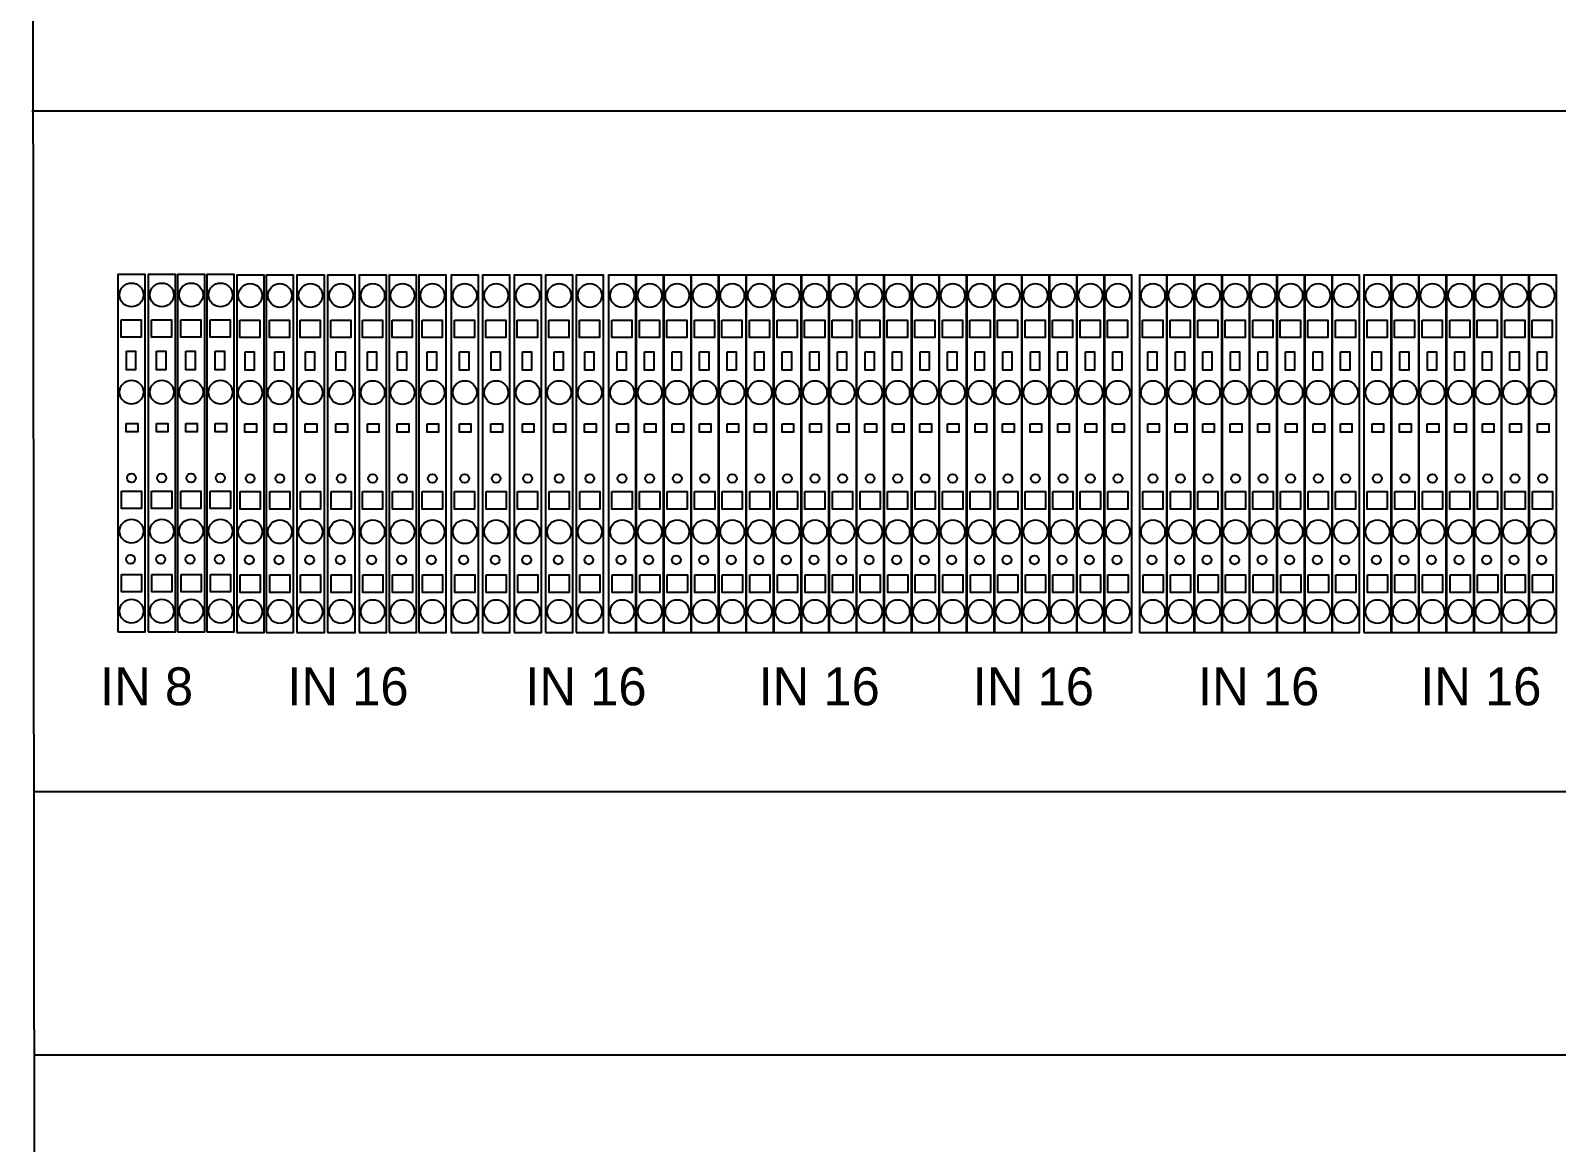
# Model space of a CAD drawing. Extents: x -891 to 6596, y -1 to 298.
# Drawn here: x -354.9 to -298.5, y 107.7 to 148.8 of the extents above; entities that cross this region are included whole.
import ezdxf

# ---------------------------------------------------------------- set-up
doc = ezdxf.new("R2010")
doc.units = 0
doc.header["$MEASUREMENT"] = 0

msp = doc.modelspace()

# ---------------------------------------------------------------- linework, layer by layer
at = {"color": 40, "true_color": 0xf8d731}
msp.add_line((-354.903, 229.779), (-354.713, 54.877), dxfattribs=at)
for points in [[(-354.858, 145.841), (-257.744, 145.841)], [(-257.663, 120.659), (-354.786, 120.659)], [(-354.775, 110.942), (-257.662, 110.942)]]:
    msp.add_lwpolyline(points, dxfattribs=at)
at = {"color": 32, "true_color": 0xcd6928}
for points in [[(-351.67, 126.575), (-350.659, 126.575), (-350.659, 139.789), (-351.67, 139.789)], [(-350.552, 126.575), (-349.541, 126.575), (-349.541, 139.789), (-350.552, 139.789)], [(-349.467, 126.575), (-348.457, 126.575), (-348.457, 139.789), (-349.467, 139.789)], [(-348.383, 126.575), (-347.372, 126.575), (-347.372, 139.789), (-348.383, 139.789)], [(-338.187, 126.556), (-337.176, 126.556), (-337.176, 139.771), (-338.187, 139.771)], [(-337.023, 126.556), (-336.012, 126.556), (-336.012, 139.771), (-337.023, 139.771)], [(-335.859, 126.556), (-334.849, 126.556), (-334.849, 139.771), (-335.859, 139.771)], [(-334.725, 126.556), (-333.715, 126.556), (-333.715, 139.771), (-334.725, 139.771)], [(-333.531, 126.556), (-332.521, 126.556), (-332.521, 139.771), (-333.531, 139.771)], [(-332.51, 126.556), (-331.499, 126.556), (-331.499, 139.771), (-332.51, 139.771)], [(-331.493, 126.556), (-330.482, 126.556), (-330.482, 139.771), (-331.493, 139.771)], [(-351.553, 138.118), (-350.811, 138.118), (-350.811, 137.473), (-351.553, 137.473)], [(-350.434, 138.118), (-349.693, 138.118), (-349.693, 137.473), (-350.434, 137.473)], [(-349.35, 138.118), (-348.608, 138.118), (-348.608, 137.473), (-349.35, 137.473)], [(-348.265, 138.118), (-347.524, 138.118), (-347.524, 137.473), (-348.265, 137.473)], [(-338.069, 138.1), (-337.328, 138.1), (-337.328, 137.455), (-338.069, 137.455)], [(-336.906, 138.1), (-336.164, 138.1), (-336.164, 137.455), (-336.906, 137.455)], [(-335.742, 138.1), (-335, 138.1), (-335, 137.455), (-335.742, 137.455)], [(-334.608, 138.1), (-333.866, 138.1), (-333.866, 137.455), (-334.608, 137.455)], [(-333.414, 138.1), (-332.672, 138.1), (-332.672, 137.455), (-333.414, 137.455)], [(-332.392, 138.1), (-331.651, 138.1), (-331.651, 137.455), (-332.392, 137.455)], [(-331.375, 138.1), (-330.634, 138.1), (-330.634, 137.455), (-331.375, 137.455)], [(-351.358, 136.953), (-351.023, 136.953), (-351.023, 136.265), (-351.358, 136.265)], [(-350.24, 136.953), (-349.905, 136.953), (-349.905, 136.265), (-350.24, 136.265)], [(-349.156, 136.953), (-348.821, 136.953), (-348.821, 136.265), (-349.156, 136.265)], [(-348.071, 136.953), (-347.736, 136.953), (-347.736, 136.265), (-348.071, 136.265)], [(-337.875, 136.935), (-337.54, 136.935), (-337.54, 136.247), (-337.875, 136.247)], [(-336.711, 136.935), (-336.376, 136.935), (-336.376, 136.247), (-336.711, 136.247)], [(-335.547, 136.935), (-335.212, 136.935), (-335.212, 136.247), (-335.547, 136.247)], [(-334.413, 136.935), (-334.078, 136.935), (-334.078, 136.247), (-334.413, 136.247)], [(-333.22, 136.935), (-332.885, 136.935), (-332.885, 136.247), (-333.22, 136.247)], [(-332.198, 136.935), (-331.863, 136.935), (-331.863, 136.247), (-332.198, 136.247)], [(-331.181, 136.935), (-330.846, 136.935), (-330.846, 136.247), (-331.181, 136.247)], [(-351.364, 134.281), (-350.94, 134.281), (-350.94, 133.975), (-351.364, 133.975)], [(-350.246, 134.281), (-349.822, 134.281), (-349.822, 133.975), (-350.246, 133.975)], [(-349.161, 134.281), (-348.738, 134.281), (-348.738, 133.975), (-349.161, 133.975)], [(-348.076, 134.281), (-347.653, 134.281), (-347.653, 133.975), (-348.076, 133.975)], [(-337.881, 134.263), (-337.457, 134.263), (-337.457, 133.957), (-337.881, 133.957)], [(-336.717, 134.263), (-336.294, 134.263), (-336.294, 133.957), (-336.717, 133.957)], [(-335.553, 134.263), (-335.13, 134.263), (-335.13, 133.957), (-335.553, 133.957)], [(-334.419, 134.263), (-333.996, 134.263), (-333.996, 133.957), (-334.419, 133.957)], [(-333.225, 134.263), (-332.802, 134.263), (-332.802, 133.957), (-333.225, 133.957)], [(-332.203, 134.263), (-331.78, 134.263), (-331.78, 133.957), (-332.203, 133.957)], [(-331.186, 134.263), (-330.763, 134.263), (-330.763, 133.957), (-331.186, 133.957)], [(-351.544, 131.782), (-350.803, 131.782), (-350.803, 131.137), (-351.544, 131.137)], [(-350.426, 131.782), (-349.684, 131.782), (-349.684, 131.137), (-350.426, 131.137)], [(-349.341, 131.782), (-348.6, 131.782), (-348.6, 131.137), (-349.341, 131.137)], [(-348.257, 131.782), (-347.515, 131.782), (-347.515, 131.137), (-348.257, 131.137)], [(-338.061, 131.764), (-337.319, 131.764), (-337.319, 131.119), (-338.061, 131.119)], [(-336.897, 131.764), (-336.156, 131.764), (-336.156, 131.119), (-336.897, 131.119)], [(-335.733, 131.764), (-334.992, 131.764), (-334.992, 131.119), (-335.733, 131.119)], [(-334.599, 131.764), (-333.858, 131.764), (-333.858, 131.119), (-334.599, 131.119)], [(-333.406, 131.764), (-332.664, 131.764), (-332.664, 131.119), (-333.406, 131.119)], [(-332.384, 131.764), (-331.642, 131.764), (-331.642, 131.119), (-332.384, 131.119)], [(-331.367, 131.764), (-330.625, 131.764), (-330.625, 131.119), (-331.367, 131.119)], [(-351.538, 128.701), (-350.796, 128.701), (-350.796, 128.057), (-351.538, 128.057)], [(-350.42, 128.701), (-349.678, 128.701), (-349.678, 128.057), (-350.42, 128.057)], [(-349.335, 128.701), (-348.594, 128.701), (-348.594, 128.057), (-349.335, 128.057)], [(-348.251, 128.701), (-347.509, 128.701), (-347.509, 128.057), (-348.251, 128.057)], [(-338.055, 128.683), (-337.313, 128.683), (-337.313, 128.038), (-338.055, 128.038)], [(-336.891, 128.683), (-336.15, 128.683), (-336.15, 128.038), (-336.891, 128.038)], [(-335.727, 128.683), (-334.986, 128.683), (-334.986, 128.038), (-335.727, 128.038)], [(-334.593, 128.683), (-333.852, 128.683), (-333.852, 128.038), (-334.593, 128.038)], [(-333.399, 128.683), (-332.658, 128.683), (-332.658, 128.038), (-333.399, 128.038)], [(-332.378, 128.683), (-331.636, 128.683), (-331.636, 128.038), (-332.378, 128.038)], [(-331.361, 128.683), (-330.619, 128.683), (-330.619, 128.038), (-331.361, 128.038)]]:
    msp.add_lwpolyline(points, close=True, dxfattribs=at)
at = {"color": 41, "true_color": 0xf4ee51}
for points in [[(-347.281, 126.556), (-346.27, 126.556), (-346.27, 139.771), (-347.281, 139.771)], [(-346.185, 126.556), (-345.174, 126.556), (-345.174, 139.771), (-346.185, 139.771)], [(-345.051, 126.556), (-344.04, 126.556), (-344.04, 139.771), (-345.051, 139.771)], [(-343.917, 126.556), (-342.906, 126.556), (-342.906, 139.771), (-343.917, 139.771)], [(-342.753, 126.556), (-341.742, 126.556), (-341.742, 139.771), (-342.753, 139.771)], [(-341.649, 126.556), (-340.638, 126.556), (-340.638, 139.771), (-341.649, 139.771)], [(-340.544, 126.556), (-339.534, 126.556), (-339.534, 139.771), (-340.544, 139.771)], [(-339.351, 126.556), (-338.34, 126.556), (-338.34, 139.771), (-339.351, 139.771)], [(-313.904, 126.556), (-312.894, 126.556), (-312.894, 139.771), (-313.904, 139.771)], [(-312.888, 126.556), (-311.877, 126.556), (-311.877, 139.771), (-312.888, 139.771)], [(-311.87, 126.556), (-310.859, 126.556), (-310.859, 139.771), (-311.87, 139.771)], [(-310.852, 126.556), (-309.841, 126.556), (-309.841, 139.771), (-310.852, 139.771)], [(-309.833, 126.556), (-308.822, 126.556), (-308.822, 139.771), (-309.833, 139.771)], [(-308.814, 126.556), (-307.803, 126.556), (-307.803, 139.771), (-308.814, 139.771)], [(-307.794, 126.556), (-306.784, 126.556), (-306.784, 139.771), (-307.794, 139.771)], [(-306.779, 126.556), (-305.768, 126.556), (-305.768, 139.771), (-306.779, 139.771)], [(-347.164, 138.1), (-346.422, 138.1), (-346.422, 137.455), (-347.164, 137.455)], [(-346.067, 138.1), (-345.326, 138.1), (-345.326, 137.455), (-346.067, 137.455)], [(-344.933, 138.1), (-344.192, 138.1), (-344.192, 137.455), (-344.933, 137.455)], [(-343.799, 138.1), (-343.058, 138.1), (-343.058, 137.455), (-343.799, 137.455)], [(-342.635, 138.1), (-341.894, 138.1), (-341.894, 137.455), (-342.635, 137.455)], [(-341.531, 138.1), (-340.79, 138.1), (-340.79, 137.455), (-341.531, 137.455)], [(-340.427, 138.1), (-339.686, 138.1), (-339.686, 137.455), (-340.427, 137.455)], [(-339.233, 138.1), (-338.492, 138.1), (-338.492, 137.455), (-339.233, 137.455)], [(-313.787, 138.1), (-313.046, 138.1), (-313.046, 137.455), (-313.787, 137.455)], [(-312.77, 138.1), (-312.029, 138.1), (-312.029, 137.455), (-312.77, 137.455)], [(-311.752, 138.1), (-311.011, 138.1), (-311.011, 137.455), (-311.752, 137.455)], [(-310.734, 138.1), (-309.993, 138.1), (-309.993, 137.455), (-310.734, 137.455)], [(-309.715, 138.1), (-308.974, 138.1), (-308.974, 137.455), (-309.715, 137.455)], [(-308.696, 138.1), (-307.955, 138.1), (-307.955, 137.455), (-308.696, 137.455)], [(-307.677, 138.1), (-306.936, 138.1), (-306.936, 137.455), (-307.677, 137.455)], [(-306.661, 138.1), (-305.92, 138.1), (-305.92, 137.455), (-306.661, 137.455)], [(-346.969, 136.935), (-346.634, 136.935), (-346.634, 136.247), (-346.969, 136.247)], [(-345.873, 136.935), (-345.538, 136.935), (-345.538, 136.247), (-345.873, 136.247)], [(-344.739, 136.935), (-344.404, 136.935), (-344.404, 136.247), (-344.739, 136.247)], [(-343.605, 136.935), (-343.27, 136.935), (-343.27, 136.247), (-343.605, 136.247)], [(-342.441, 136.935), (-342.106, 136.935), (-342.106, 136.247), (-342.441, 136.247)], [(-341.337, 136.935), (-341.002, 136.935), (-341.002, 136.247), (-341.337, 136.247)], [(-340.233, 136.935), (-339.898, 136.935), (-339.898, 136.247), (-340.233, 136.247)], [(-339.039, 136.935), (-338.704, 136.935), (-338.704, 136.247), (-339.039, 136.247)], [(-313.593, 136.935), (-313.258, 136.935), (-313.258, 136.247), (-313.593, 136.247)], [(-312.576, 136.935), (-312.241, 136.935), (-312.241, 136.247), (-312.576, 136.247)], [(-311.558, 136.935), (-311.223, 136.935), (-311.223, 136.247), (-311.558, 136.247)], [(-310.54, 136.935), (-310.205, 136.935), (-310.205, 136.247), (-310.54, 136.247)], [(-309.521, 136.935), (-309.186, 136.935), (-309.186, 136.247), (-309.521, 136.247)], [(-308.502, 136.935), (-308.167, 136.935), (-308.167, 136.247), (-308.502, 136.247)], [(-307.483, 136.935), (-307.148, 136.935), (-307.148, 136.247), (-307.483, 136.247)], [(-306.467, 136.935), (-306.132, 136.935), (-306.132, 136.247), (-306.467, 136.247)], [(-346.975, 134.263), (-346.552, 134.263), (-346.552, 133.957), (-346.975, 133.957)], [(-345.878, 134.263), (-345.455, 134.263), (-345.455, 133.957), (-345.878, 133.957)], [(-344.744, 134.263), (-344.321, 134.263), (-344.321, 133.957), (-344.744, 133.957)], [(-343.61, 134.263), (-343.187, 134.263), (-343.187, 133.957), (-343.61, 133.957)], [(-342.446, 134.263), (-342.023, 134.263), (-342.023, 133.957), (-342.446, 133.957)], [(-341.342, 134.263), (-340.919, 134.263), (-340.919, 133.957), (-341.342, 133.957)], [(-340.238, 134.263), (-339.815, 134.263), (-339.815, 133.957), (-340.238, 133.957)], [(-339.044, 134.263), (-338.621, 134.263), (-338.621, 133.957), (-339.044, 133.957)], [(-313.598, 134.263), (-313.175, 134.263), (-313.175, 133.957), (-313.598, 133.957)], [(-312.581, 134.263), (-312.158, 134.263), (-312.158, 133.957), (-312.581, 133.957)], [(-311.563, 134.263), (-311.14, 134.263), (-311.14, 133.957), (-311.563, 133.957)], [(-310.545, 134.263), (-310.122, 134.263), (-310.122, 133.957), (-310.545, 133.957)], [(-309.526, 134.263), (-309.103, 134.263), (-309.103, 133.957), (-309.526, 133.957)], [(-308.507, 134.263), (-308.084, 134.263), (-308.084, 133.957), (-308.507, 133.957)], [(-307.488, 134.263), (-307.065, 134.263), (-307.065, 133.957), (-307.488, 133.957)], [(-306.473, 134.263), (-306.049, 134.263), (-306.049, 133.957), (-306.473, 133.957)], [(-347.155, 131.764), (-346.414, 131.764), (-346.414, 131.119), (-347.155, 131.119)], [(-346.059, 131.764), (-345.317, 131.764), (-345.317, 131.119), (-346.059, 131.119)], [(-344.925, 131.764), (-344.183, 131.764), (-344.183, 131.119), (-344.925, 131.119)], [(-343.791, 131.764), (-343.049, 131.764), (-343.049, 131.119), (-343.791, 131.119)], [(-342.627, 131.764), (-341.885, 131.764), (-341.885, 131.119), (-342.627, 131.119)], [(-341.523, 131.764), (-340.781, 131.764), (-340.781, 131.119), (-341.523, 131.119)], [(-340.419, 131.764), (-339.677, 131.764), (-339.677, 131.119), (-340.419, 131.119)], [(-339.225, 131.764), (-338.483, 131.764), (-338.483, 131.119), (-339.225, 131.119)], [(-313.779, 131.764), (-313.037, 131.764), (-313.037, 131.119), (-313.779, 131.119)], [(-312.762, 131.764), (-312.02, 131.764), (-312.02, 131.119), (-312.762, 131.119)], [(-311.744, 131.764), (-311.002, 131.764), (-311.002, 131.119), (-311.744, 131.119)], [(-310.726, 131.764), (-309.984, 131.764), (-309.984, 131.119), (-310.726, 131.119)], [(-309.707, 131.764), (-308.965, 131.764), (-308.965, 131.119), (-309.707, 131.119)], [(-308.688, 131.764), (-307.946, 131.764), (-307.946, 131.119), (-308.688, 131.119)], [(-307.669, 131.764), (-306.927, 131.764), (-306.927, 131.119), (-307.669, 131.119)], [(-306.653, 131.764), (-305.912, 131.764), (-305.912, 131.119), (-306.653, 131.119)], [(-347.149, 128.683), (-346.408, 128.683), (-346.408, 128.038), (-347.149, 128.038)], [(-346.053, 128.683), (-345.311, 128.683), (-345.311, 128.038), (-346.053, 128.038)], [(-344.919, 128.683), (-344.177, 128.683), (-344.177, 128.038), (-344.919, 128.038)], [(-343.785, 128.683), (-343.043, 128.683), (-343.043, 128.038), (-343.785, 128.038)], [(-342.621, 128.683), (-341.879, 128.683), (-341.879, 128.038), (-342.621, 128.038)], [(-341.517, 128.683), (-340.775, 128.683), (-340.775, 128.038), (-341.517, 128.038)], [(-340.412, 128.683), (-339.671, 128.683), (-339.671, 128.038), (-340.412, 128.038)], [(-339.219, 128.683), (-338.477, 128.683), (-338.477, 128.038), (-339.219, 128.038)], [(-313.773, 128.683), (-313.031, 128.683), (-313.031, 128.038), (-313.773, 128.038)], [(-312.756, 128.683), (-312.014, 128.683), (-312.014, 128.038), (-312.756, 128.038)], [(-311.738, 128.683), (-310.996, 128.683), (-310.996, 128.038), (-311.738, 128.038)], [(-310.72, 128.683), (-309.978, 128.683), (-309.978, 128.038), (-310.72, 128.038)], [(-309.701, 128.683), (-308.959, 128.683), (-308.959, 128.038), (-309.701, 128.038)], [(-308.682, 128.683), (-307.94, 128.683), (-307.94, 128.038), (-308.682, 128.038)], [(-307.663, 128.683), (-306.921, 128.683), (-306.921, 128.038), (-307.663, 128.038)], [(-306.647, 128.683), (-305.905, 128.683), (-305.905, 128.038), (-306.647, 128.038)]]:
    msp.add_lwpolyline(points, close=True, dxfattribs=at)
at = {"color": 2, "true_color": 0xf1eb1f}
for points in [[(-330.476, 126.556), (-329.465, 126.556), (-329.465, 139.771), (-330.476, 139.771)], [(-329.458, 126.556), (-328.447, 126.556), (-328.447, 139.771), (-329.458, 139.771)], [(-328.439, 126.556), (-327.428, 126.556), (-327.428, 139.771), (-328.439, 139.771)], [(-327.42, 126.556), (-326.409, 126.556), (-326.409, 139.771), (-327.42, 139.771)], [(-326.401, 126.556), (-325.39, 126.556), (-325.39, 139.771), (-326.401, 139.771)], [(-325.38, 126.556), (-324.37, 126.556), (-324.37, 139.771), (-325.38, 139.771)], [(-324.36, 126.556), (-323.35, 126.556), (-323.35, 139.771), (-324.36, 139.771)], [(-323.343, 126.556), (-322.333, 126.556), (-322.333, 139.771), (-323.343, 139.771)], [(-330.358, 138.1), (-329.617, 138.1), (-329.617, 137.455), (-330.358, 137.455)], [(-329.34, 138.1), (-328.599, 138.1), (-328.599, 137.455), (-329.34, 137.455)], [(-328.321, 138.1), (-327.58, 138.1), (-327.58, 137.455), (-328.321, 137.455)], [(-327.302, 138.1), (-326.561, 138.1), (-326.561, 137.455), (-327.302, 137.455)], [(-326.283, 138.1), (-325.542, 138.1), (-325.542, 137.455), (-326.283, 137.455)], [(-325.263, 138.1), (-324.521, 138.1), (-324.521, 137.455), (-325.263, 137.455)], [(-324.243, 138.1), (-323.501, 138.1), (-323.501, 137.455), (-324.243, 137.455)], [(-323.226, 138.1), (-322.484, 138.1), (-322.484, 137.455), (-323.226, 137.455)], [(-330.164, 136.935), (-329.829, 136.935), (-329.829, 136.247), (-330.164, 136.247)], [(-329.146, 136.935), (-328.811, 136.935), (-328.811, 136.247), (-329.146, 136.247)], [(-328.127, 136.935), (-327.792, 136.935), (-327.792, 136.247), (-328.127, 136.247)], [(-327.108, 136.935), (-326.773, 136.935), (-326.773, 136.247), (-327.108, 136.247)], [(-326.089, 136.935), (-325.754, 136.935), (-325.754, 136.247), (-326.089, 136.247)], [(-325.069, 136.935), (-324.734, 136.935), (-324.734, 136.247), (-325.069, 136.247)], [(-324.048, 136.935), (-323.713, 136.935), (-323.713, 136.247), (-324.048, 136.247)], [(-323.032, 136.935), (-322.697, 136.935), (-322.697, 136.247), (-323.032, 136.247)], [(-330.169, 134.263), (-329.746, 134.263), (-329.746, 133.957), (-330.169, 133.957)], [(-329.151, 134.263), (-328.728, 134.263), (-328.728, 133.957), (-329.151, 133.957)], [(-328.132, 134.263), (-327.709, 134.263), (-327.709, 133.957), (-328.132, 133.957)], [(-327.113, 134.263), (-326.69, 134.263), (-326.69, 133.957), (-327.113, 133.957)], [(-326.094, 134.263), (-325.671, 134.263), (-325.671, 133.957), (-326.094, 133.957)], [(-325.074, 134.263), (-324.651, 134.263), (-324.651, 133.957), (-325.074, 133.957)], [(-324.054, 134.263), (-323.631, 134.263), (-323.631, 133.957), (-324.054, 133.957)], [(-323.037, 134.263), (-322.614, 134.263), (-322.614, 133.957), (-323.037, 133.957)], [(-330.35, 131.764), (-329.608, 131.764), (-329.608, 131.119), (-330.35, 131.119)], [(-329.332, 131.764), (-328.59, 131.764), (-328.59, 131.119), (-329.332, 131.119)], [(-328.313, 131.764), (-327.571, 131.764), (-327.571, 131.119), (-328.313, 131.119)], [(-327.294, 131.764), (-326.552, 131.764), (-326.552, 131.119), (-327.294, 131.119)], [(-326.275, 131.764), (-325.533, 131.764), (-325.533, 131.119), (-326.275, 131.119)], [(-325.254, 131.764), (-324.513, 131.764), (-324.513, 131.119), (-325.254, 131.119)], [(-324.234, 131.764), (-323.493, 131.764), (-323.493, 131.119), (-324.234, 131.119)], [(-323.217, 131.764), (-322.476, 131.764), (-322.476, 131.119), (-323.217, 131.119)], [(-330.344, 128.683), (-329.602, 128.683), (-329.602, 128.038), (-330.344, 128.038)], [(-329.326, 128.683), (-328.584, 128.683), (-328.584, 128.038), (-329.326, 128.038)], [(-328.307, 128.683), (-327.565, 128.683), (-327.565, 128.038), (-328.307, 128.038)], [(-327.288, 128.683), (-326.546, 128.683), (-326.546, 128.038), (-327.288, 128.038)], [(-326.269, 128.683), (-325.527, 128.683), (-325.527, 128.038), (-326.269, 128.038)], [(-325.248, 128.683), (-324.507, 128.683), (-324.507, 128.038), (-325.248, 128.038)], [(-324.228, 128.683), (-323.487, 128.683), (-323.487, 128.038), (-324.228, 128.038)], [(-323.211, 128.683), (-322.47, 128.683), (-322.47, 128.038), (-323.211, 128.038)]]:
    msp.add_lwpolyline(points, close=True, dxfattribs=at)
at = {"color": 240, "true_color": 0xed1f24}
for points in [[(-322.325, 126.556), (-321.315, 126.556), (-321.315, 139.771), (-322.325, 139.771)], [(-321.307, 126.556), (-320.297, 126.556), (-320.297, 139.771), (-321.307, 139.771)], [(-320.288, 126.556), (-319.278, 126.556), (-319.278, 139.771), (-320.288, 139.771)], [(-319.269, 126.556), (-318.259, 126.556), (-318.259, 139.771), (-319.269, 139.771)], [(-318.25, 126.556), (-317.24, 126.556), (-317.24, 139.771), (-318.25, 139.771)], [(-317.234, 126.556), (-316.224, 126.556), (-316.224, 139.771), (-317.234, 139.771)], [(-316.217, 126.556), (-315.206, 126.556), (-315.206, 139.771), (-316.217, 139.771)], [(-315.201, 126.556), (-314.19, 126.556), (-314.19, 139.771), (-315.201, 139.771)], [(-305.608, 126.556), (-304.598, 126.556), (-304.598, 139.771), (-305.608, 139.771)], [(-304.59, 126.556), (-303.58, 126.556), (-303.58, 139.771), (-304.59, 139.771)], [(-303.571, 126.556), (-302.561, 126.556), (-302.561, 139.771), (-303.571, 139.771)], [(-302.552, 126.556), (-301.542, 126.556), (-301.542, 139.771), (-302.552, 139.771)], [(-301.533, 126.556), (-300.523, 126.556), (-300.523, 139.771), (-301.533, 139.771)], [(-300.517, 126.556), (-299.507, 126.556), (-299.507, 139.771), (-300.517, 139.771)], [(-299.5, 126.556), (-298.489, 126.556), (-298.489, 139.771), (-299.5, 139.771)], [(-322.208, 138.1), (-321.466, 138.1), (-321.466, 137.455), (-322.208, 137.455)], [(-321.19, 138.1), (-320.448, 138.1), (-320.448, 137.455), (-321.19, 137.455)], [(-320.171, 138.1), (-319.429, 138.1), (-319.429, 137.455), (-320.171, 137.455)], [(-319.152, 138.1), (-318.41, 138.1), (-318.41, 137.455), (-319.152, 137.455)], [(-318.133, 138.1), (-317.391, 138.1), (-317.391, 137.455), (-318.133, 137.455)], [(-317.117, 138.1), (-316.376, 138.1), (-316.376, 137.455), (-317.117, 137.455)], [(-316.099, 138.1), (-315.358, 138.1), (-315.358, 137.455), (-316.099, 137.455)], [(-315.083, 138.1), (-314.342, 138.1), (-314.342, 137.455), (-315.083, 137.455)], [(-305.491, 138.1), (-304.749, 138.1), (-304.749, 137.455), (-305.491, 137.455)], [(-304.473, 138.1), (-303.731, 138.1), (-303.731, 137.455), (-304.473, 137.455)], [(-303.454, 138.1), (-302.712, 138.1), (-302.712, 137.455), (-303.454, 137.455)], [(-302.435, 138.1), (-301.693, 138.1), (-301.693, 137.455), (-302.435, 137.455)], [(-301.416, 138.1), (-300.674, 138.1), (-300.674, 137.455), (-301.416, 137.455)], [(-300.4, 138.1), (-299.659, 138.1), (-299.659, 137.455), (-300.4, 137.455)], [(-299.382, 138.1), (-298.641, 138.1), (-298.641, 137.455), (-299.382, 137.455)], [(-322.014, 136.935), (-321.679, 136.935), (-321.679, 136.247), (-322.014, 136.247)], [(-320.996, 136.935), (-320.661, 136.935), (-320.661, 136.247), (-320.996, 136.247)], [(-319.977, 136.935), (-319.642, 136.935), (-319.642, 136.247), (-319.977, 136.247)], [(-318.957, 136.935), (-318.622, 136.935), (-318.622, 136.247), (-318.957, 136.247)], [(-317.938, 136.935), (-317.603, 136.935), (-317.603, 136.247), (-317.938, 136.247)], [(-316.923, 136.935), (-316.588, 136.935), (-316.588, 136.247), (-316.923, 136.247)], [(-315.905, 136.935), (-315.57, 136.935), (-315.57, 136.247), (-315.905, 136.247)], [(-314.889, 136.935), (-314.554, 136.935), (-314.554, 136.247), (-314.889, 136.247)], [(-305.297, 136.935), (-304.962, 136.935), (-304.962, 136.247), (-305.297, 136.247)], [(-304.279, 136.935), (-303.944, 136.935), (-303.944, 136.247), (-304.279, 136.247)], [(-303.26, 136.935), (-302.925, 136.935), (-302.925, 136.247), (-303.26, 136.247)], [(-302.24, 136.935), (-301.905, 136.935), (-301.905, 136.247), (-302.24, 136.247)], [(-301.221, 136.935), (-300.886, 136.935), (-300.886, 136.247), (-301.221, 136.247)], [(-300.206, 136.935), (-299.871, 136.935), (-299.871, 136.247), (-300.206, 136.247)], [(-299.188, 136.935), (-298.853, 136.935), (-298.853, 136.247), (-299.188, 136.247)], [(-322.019, 134.263), (-321.596, 134.263), (-321.596, 133.957), (-322.019, 133.957)], [(-321.001, 134.263), (-320.578, 134.263), (-320.578, 133.957), (-321.001, 133.957)], [(-319.982, 134.263), (-319.559, 134.263), (-319.559, 133.957), (-319.982, 133.957)], [(-318.963, 134.263), (-318.54, 134.263), (-318.54, 133.957), (-318.963, 133.957)], [(-317.944, 134.263), (-317.521, 134.263), (-317.521, 133.957), (-317.944, 133.957)], [(-316.928, 134.263), (-316.505, 134.263), (-316.505, 133.957), (-316.928, 133.957)], [(-315.91, 134.263), (-315.487, 134.263), (-315.487, 133.957), (-315.91, 133.957)], [(-314.895, 134.263), (-314.471, 134.263), (-314.471, 133.957), (-314.895, 133.957)], [(-305.302, 134.263), (-304.879, 134.263), (-304.879, 133.957), (-305.302, 133.957)], [(-304.284, 134.263), (-303.861, 134.263), (-303.861, 133.957), (-304.284, 133.957)], [(-303.265, 134.263), (-302.842, 134.263), (-302.842, 133.957), (-303.265, 133.957)], [(-302.246, 134.263), (-301.823, 134.263), (-301.823, 133.957), (-302.246, 133.957)], [(-301.227, 134.263), (-300.804, 134.263), (-300.804, 133.957), (-301.227, 133.957)], [(-300.211, 134.263), (-299.788, 134.263), (-299.788, 133.957), (-300.211, 133.957)], [(-299.193, 134.263), (-298.77, 134.263), (-298.77, 133.957), (-299.193, 133.957)], [(-322.199, 131.764), (-321.458, 131.764), (-321.458, 131.119), (-322.199, 131.119)], [(-321.181, 131.764), (-320.44, 131.764), (-320.44, 131.119), (-321.181, 131.119)], [(-320.162, 131.764), (-319.421, 131.764), (-319.421, 131.119), (-320.162, 131.119)], [(-319.143, 131.764), (-318.402, 131.764), (-318.402, 131.119), (-319.143, 131.119)], [(-318.124, 131.764), (-317.383, 131.764), (-317.383, 131.119), (-318.124, 131.119)], [(-317.109, 131.764), (-316.367, 131.764), (-316.367, 131.119), (-317.109, 131.119)], [(-316.091, 131.764), (-315.349, 131.764), (-315.349, 131.119), (-316.091, 131.119)], [(-315.075, 131.764), (-314.333, 131.764), (-314.333, 131.119), (-315.075, 131.119)], [(-305.482, 131.764), (-304.741, 131.764), (-304.741, 131.119), (-305.482, 131.119)], [(-304.464, 131.764), (-303.723, 131.764), (-303.723, 131.119), (-304.464, 131.119)], [(-303.445, 131.764), (-302.704, 131.764), (-302.704, 131.119), (-303.445, 131.119)], [(-302.426, 131.764), (-301.685, 131.764), (-301.685, 131.119), (-302.426, 131.119)], [(-301.407, 131.764), (-300.666, 131.764), (-300.666, 131.119), (-301.407, 131.119)], [(-300.392, 131.764), (-299.65, 131.764), (-299.65, 131.119), (-300.392, 131.119)], [(-299.374, 131.764), (-298.632, 131.764), (-298.632, 131.119), (-299.374, 131.119)], [(-322.193, 128.683), (-321.452, 128.683), (-321.452, 128.038), (-322.193, 128.038)], [(-321.175, 128.683), (-320.434, 128.683), (-320.434, 128.038), (-321.175, 128.038)], [(-320.156, 128.683), (-319.415, 128.683), (-319.415, 128.038), (-320.156, 128.038)], [(-319.137, 128.683), (-318.396, 128.683), (-318.396, 128.038), (-319.137, 128.038)], [(-318.118, 128.683), (-317.377, 128.683), (-317.377, 128.038), (-318.118, 128.038)], [(-317.103, 128.683), (-316.361, 128.683), (-316.361, 128.038), (-317.103, 128.038)], [(-316.085, 128.683), (-315.343, 128.683), (-315.343, 128.038), (-316.085, 128.038)], [(-315.069, 128.683), (-314.327, 128.683), (-314.327, 128.038), (-315.069, 128.038)], [(-305.476, 128.683), (-304.735, 128.683), (-304.735, 128.038), (-305.476, 128.038)], [(-304.458, 128.683), (-303.717, 128.683), (-303.717, 128.038), (-304.458, 128.038)], [(-303.439, 128.683), (-302.698, 128.683), (-302.698, 128.038), (-303.439, 128.038)], [(-302.42, 128.683), (-301.679, 128.683), (-301.679, 128.038), (-302.42, 128.038)], [(-301.401, 128.683), (-300.66, 128.683), (-300.66, 128.038), (-301.401, 128.038)], [(-300.385, 128.683), (-299.644, 128.683), (-299.644, 128.038), (-300.385, 128.038)], [(-299.368, 128.683), (-298.626, 128.683), (-298.626, 128.038), (-299.368, 128.038)]]:
    msp.add_lwpolyline(points, close=True, dxfattribs=at)
at = {"color": 32, "true_color": 0xcd6928}
for centre, radius in [((-351.168, 139.033), 0.441), ((-350.05, 139.033), 0.441), ((-348.966, 139.033), 0.441), ((-347.881, 139.033), 0.441), ((-337.685, 139.014), 0.441), ((-336.521, 139.014), 0.441), ((-335.358, 139.014), 0.441), ((-334.224, 139.014), 0.441), ((-333.03, 139.014), 0.441), ((-332.008, 139.014), 0.441), ((-330.991, 139.014), 0.441), ((-351.168, 135.44), 0.441), ((-350.05, 135.44), 0.441), ((-348.966, 135.44), 0.441), ((-347.881, 135.44), 0.441), ((-337.685, 135.422), 0.441), ((-336.521, 135.422), 0.441), ((-335.358, 135.422), 0.441), ((-334.224, 135.422), 0.441), ((-333.03, 135.422), 0.441), ((-332.008, 135.422), 0.441), ((-330.991, 135.422), 0.441), ((-351.17, 132.265), 0.165), ((-350.052, 132.265), 0.165), ((-348.968, 132.265), 0.165), ((-347.883, 132.265), 0.165), ((-337.687, 132.247), 0.165), ((-336.523, 132.247), 0.165), ((-335.359, 132.247), 0.165), ((-334.225, 132.247), 0.165), ((-333.032, 132.247), 0.165), ((-332.01, 132.247), 0.165), ((-330.993, 132.247), 0.165), ((-351.168, 130.298), 0.441), ((-350.05, 130.298), 0.441), ((-348.966, 130.298), 0.441), ((-347.881, 130.298), 0.441), ((-337.685, 130.28), 0.441), ((-336.521, 130.28), 0.441), ((-335.358, 130.28), 0.441), ((-334.224, 130.28), 0.441), ((-333.03, 130.28), 0.441), ((-332.008, 130.28), 0.441), ((-330.991, 130.28), 0.441), ((-351.206, 129.256), 0.165), ((-350.088, 129.256), 0.165), ((-349.003, 129.256), 0.165), ((-347.919, 129.256), 0.165), ((-337.723, 129.238), 0.165), ((-336.559, 129.238), 0.165), ((-335.395, 129.238), 0.165), ((-334.261, 129.238), 0.165), ((-333.068, 129.238), 0.165), ((-332.046, 129.238), 0.165), ((-331.029, 129.238), 0.165), ((-351.168, 127.342), 0.441), ((-350.05, 127.342), 0.441), ((-348.966, 127.342), 0.441), ((-347.881, 127.342), 0.441), ((-337.685, 127.324), 0.441), ((-336.521, 127.324), 0.441), ((-335.358, 127.324), 0.441), ((-334.224, 127.324), 0.441), ((-333.03, 127.324), 0.441), ((-332.008, 127.324), 0.441), ((-330.991, 127.324), 0.441)]:
    msp.add_circle(centre, radius, dxfattribs=at)
at = {"color": 41, "true_color": 0xf4ee51}
for centre, radius in [((-346.779, 139.014), 0.441), ((-345.683, 139.014), 0.441), ((-344.549, 139.014), 0.441), ((-343.415, 139.014), 0.441), ((-342.251, 139.014), 0.441), ((-341.147, 139.014), 0.441), ((-340.043, 139.014), 0.441), ((-338.849, 139.014), 0.441), ((-313.403, 139.014), 0.441), ((-312.386, 139.014), 0.441), ((-311.368, 139.014), 0.441), ((-310.35, 139.014), 0.441), ((-309.331, 139.014), 0.441), ((-308.312, 139.014), 0.441), ((-307.293, 139.014), 0.441), ((-306.277, 139.014), 0.441), ((-346.779, 135.422), 0.441), ((-345.683, 135.422), 0.441), ((-344.549, 135.422), 0.441), ((-343.415, 135.422), 0.441), ((-342.251, 135.422), 0.441), ((-341.147, 135.422), 0.441), ((-340.043, 135.422), 0.441), ((-338.849, 135.422), 0.441), ((-313.403, 135.422), 0.441), ((-312.386, 135.422), 0.441), ((-311.368, 135.422), 0.441), ((-310.35, 135.422), 0.441), ((-309.331, 135.422), 0.441), ((-308.312, 135.422), 0.441), ((-307.293, 135.422), 0.441), ((-306.277, 135.422), 0.441), ((-346.781, 132.247), 0.165), ((-345.685, 132.247), 0.165), ((-344.551, 132.247), 0.165), ((-343.417, 132.247), 0.165), ((-342.253, 132.247), 0.165), ((-341.149, 132.247), 0.165), ((-340.045, 132.247), 0.165), ((-338.851, 132.247), 0.165), ((-313.405, 132.247), 0.165), ((-312.388, 132.247), 0.165), ((-311.37, 132.247), 0.165), ((-310.352, 132.247), 0.165), ((-309.333, 132.247), 0.165), ((-308.314, 132.247), 0.165), ((-307.295, 132.247), 0.165), ((-306.279, 132.247), 0.165), ((-346.779, 130.28), 0.441), ((-345.683, 130.28), 0.441), ((-344.549, 130.28), 0.441), ((-343.415, 130.28), 0.441), ((-342.251, 130.28), 0.441), ((-341.147, 130.28), 0.441), ((-340.043, 130.28), 0.441), ((-338.849, 130.28), 0.441), ((-313.403, 130.28), 0.441), ((-312.386, 130.28), 0.441), ((-311.368, 130.28), 0.441), ((-310.35, 130.28), 0.441), ((-309.331, 130.28), 0.441), ((-308.312, 130.28), 0.441), ((-307.293, 130.28), 0.441), ((-306.277, 130.28), 0.441), ((-346.817, 129.238), 0.165), ((-345.721, 129.238), 0.165), ((-344.587, 129.238), 0.165), ((-343.453, 129.238), 0.165), ((-342.289, 129.238), 0.165), ((-341.185, 129.238), 0.165), ((-340.081, 129.238), 0.165), ((-338.887, 129.238), 0.165), ((-313.441, 129.238), 0.165), ((-312.424, 129.238), 0.165), ((-311.406, 129.238), 0.165), ((-310.388, 129.238), 0.165), ((-309.369, 129.238), 0.165), ((-308.35, 129.238), 0.165), ((-307.331, 129.238), 0.165), ((-306.315, 129.238), 0.165), ((-346.779, 127.324), 0.441), ((-345.683, 127.324), 0.441), ((-344.549, 127.324), 0.441), ((-343.415, 127.324), 0.441), ((-342.251, 127.324), 0.441), ((-341.147, 127.324), 0.441), ((-340.043, 127.324), 0.441), ((-338.849, 127.324), 0.441), ((-313.403, 127.324), 0.441), ((-312.386, 127.324), 0.441), ((-311.368, 127.324), 0.441), ((-310.35, 127.324), 0.441), ((-309.331, 127.324), 0.441), ((-308.312, 127.324), 0.441), ((-307.293, 127.324), 0.441), ((-306.277, 127.324), 0.441)]:
    msp.add_circle(centre, radius, dxfattribs=at)
at = {"color": 2, "true_color": 0xf1eb1f}
for centre, radius in [((-329.974, 139.014), 0.441), ((-328.956, 139.014), 0.441), ((-327.937, 139.014), 0.441), ((-326.918, 139.014), 0.441), ((-325.899, 139.014), 0.441), ((-324.879, 139.014), 0.441), ((-323.859, 139.014), 0.441), ((-322.842, 139.014), 0.441), ((-329.974, 135.422), 0.441), ((-328.956, 135.422), 0.441), ((-327.937, 135.422), 0.441), ((-326.918, 135.422), 0.441), ((-325.899, 135.422), 0.441), ((-324.879, 135.422), 0.441), ((-323.859, 135.422), 0.441), ((-322.842, 135.422), 0.441), ((-329.976, 132.247), 0.165), ((-328.958, 132.247), 0.165), ((-327.939, 132.247), 0.165), ((-326.92, 132.247), 0.165), ((-325.901, 132.247), 0.165), ((-324.881, 132.247), 0.165), ((-323.86, 132.247), 0.165), ((-322.844, 132.247), 0.165), ((-329.974, 130.28), 0.441), ((-328.956, 130.28), 0.441), ((-327.937, 130.28), 0.441), ((-326.918, 130.28), 0.441), ((-325.899, 130.28), 0.441), ((-324.879, 130.28), 0.441), ((-323.859, 130.28), 0.441), ((-322.842, 130.28), 0.441), ((-330.012, 129.238), 0.165), ((-328.994, 129.238), 0.165), ((-327.975, 129.238), 0.165), ((-326.956, 129.238), 0.165), ((-325.937, 129.238), 0.165), ((-324.917, 129.238), 0.165), ((-323.896, 129.238), 0.165), ((-322.879, 129.238), 0.165), ((-329.974, 127.324), 0.441), ((-328.956, 127.324), 0.441), ((-327.937, 127.324), 0.441), ((-326.918, 127.324), 0.441), ((-325.899, 127.324), 0.441), ((-324.879, 127.324), 0.441), ((-323.859, 127.324), 0.441), ((-322.842, 127.324), 0.441)]:
    msp.add_circle(centre, radius, dxfattribs=at)
at = {"color": 240, "true_color": 0xed1f24}
for centre, radius in [((-321.824, 139.014), 0.441), ((-320.806, 139.014), 0.441), ((-319.787, 139.014), 0.441), ((-318.768, 139.014), 0.441), ((-317.749, 139.014), 0.441), ((-316.733, 139.014), 0.441), ((-315.715, 139.014), 0.441), ((-314.699, 139.014), 0.441), ((-305.107, 139.014), 0.441), ((-304.089, 139.014), 0.441), ((-303.07, 139.014), 0.441), ((-302.051, 139.014), 0.441), ((-301.032, 139.014), 0.441), ((-300.016, 139.014), 0.441), ((-298.998, 139.014), 0.441), ((-321.824, 135.422), 0.441), ((-320.806, 135.422), 0.441), ((-319.787, 135.422), 0.441), ((-318.768, 135.422), 0.441), ((-317.749, 135.422), 0.441), ((-316.733, 135.422), 0.441), ((-315.715, 135.422), 0.441), ((-314.699, 135.422), 0.441), ((-305.107, 135.422), 0.441), ((-304.089, 135.422), 0.441), ((-303.07, 135.422), 0.441), ((-302.051, 135.422), 0.441), ((-301.032, 135.422), 0.441), ((-300.016, 135.422), 0.441), ((-298.998, 135.422), 0.441), ((-321.826, 132.247), 0.165), ((-320.808, 132.247), 0.165), ((-319.789, 132.247), 0.165), ((-318.769, 132.247), 0.165), ((-317.75, 132.247), 0.165), ((-316.735, 132.247), 0.165), ((-315.717, 132.247), 0.165), ((-314.701, 132.247), 0.165), ((-305.109, 132.247), 0.165), ((-304.091, 132.247), 0.165), ((-303.072, 132.247), 0.165), ((-302.052, 132.247), 0.165), ((-301.033, 132.247), 0.165), ((-300.018, 132.247), 0.165), ((-299, 132.247), 0.165), ((-321.824, 130.28), 0.441), ((-320.806, 130.28), 0.441), ((-319.787, 130.28), 0.441), ((-318.768, 130.28), 0.441), ((-317.749, 130.28), 0.441), ((-316.733, 130.28), 0.441), ((-315.715, 130.28), 0.441), ((-314.699, 130.28), 0.441), ((-305.107, 130.28), 0.441), ((-304.089, 130.28), 0.441), ((-303.07, 130.28), 0.441), ((-302.051, 130.28), 0.441), ((-301.032, 130.28), 0.441), ((-300.016, 130.28), 0.441), ((-298.998, 130.28), 0.441), ((-321.861, 129.238), 0.165), ((-320.843, 129.238), 0.165), ((-319.824, 129.238), 0.165), ((-318.805, 129.238), 0.165), ((-317.786, 129.238), 0.165), ((-316.771, 129.238), 0.165), ((-315.753, 129.238), 0.165), ((-314.737, 129.238), 0.165), ((-305.144, 129.238), 0.165), ((-304.126, 129.238), 0.165), ((-303.107, 129.238), 0.165), ((-302.088, 129.238), 0.165), ((-301.069, 129.238), 0.165), ((-300.054, 129.238), 0.165), ((-299.036, 129.238), 0.165), ((-321.824, 127.324), 0.441), ((-320.806, 127.324), 0.441), ((-319.787, 127.324), 0.441), ((-318.768, 127.324), 0.441), ((-317.749, 127.324), 0.441), ((-316.733, 127.324), 0.441), ((-315.715, 127.324), 0.441), ((-314.699, 127.324), 0.441), ((-305.107, 127.324), 0.441), ((-304.089, 127.324), 0.441), ((-303.07, 127.324), 0.441), ((-302.051, 127.324), 0.441), ((-301.032, 127.324), 0.441), ((-300.016, 127.324), 0.441), ((-298.998, 127.324), 0.441)]:
    msp.add_circle(centre, radius, dxfattribs=at)

# ---------------------------------------------------------------- texts
at = {"color": 40, "true_color": 0xf8d731, "char_height": 1.4027, "attachment_point": 1}
for s, insert in [('IN 8  ', (-352.331, 125.264)), ('IN 16  ', (-345.409, 125.264)), ('IN 16  ', (-336.61, 125.264)), ('IN 16  ', (-327.987, 125.264)), ('IN 16  ', (-320.068, 125.264)), ('IN 16  ', (-311.739, 125.264)), ('IN 16  ', (-303.526, 125.264))]:
    msp.add_mtext_dynamic_manual_height_columns(s, width=6.54932, gutter_width=7.013, heights=[0], dxfattribs=dict(at, insert=insert))

doc.saveas('drawing.dxf')
